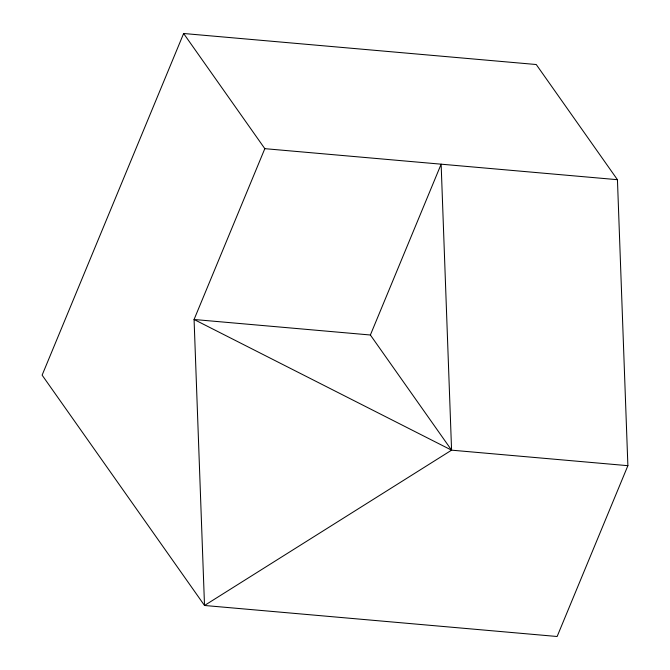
<?xml version="1.0" encoding="UTF-8"?>
<svg xmlns="http://www.w3.org/2000/svg" width="670" height="670" viewBox="0 0 670 670"><rect width="100%" height="100%" fill="white"/><g stroke="black" fill="none" stroke-linecap="round" stroke-linejoin="round"><path stroke-width="1" d="M183.63 33.5L42.118 375.141L204.517 605.479L557.13 636.5L627.882 465.683L617.438 179.694L536.243 64.521L183.63 33.5L264.826 148.665L617.438 179.694M264.826 148.665L194.074 319.49L204.517 605.479L451.58 450.165L627.882 465.683M370.376 335L441.136 164.184L451.58 450.165L194.074 319.49L370.376 335L451.58 450.165"/></g></svg>
